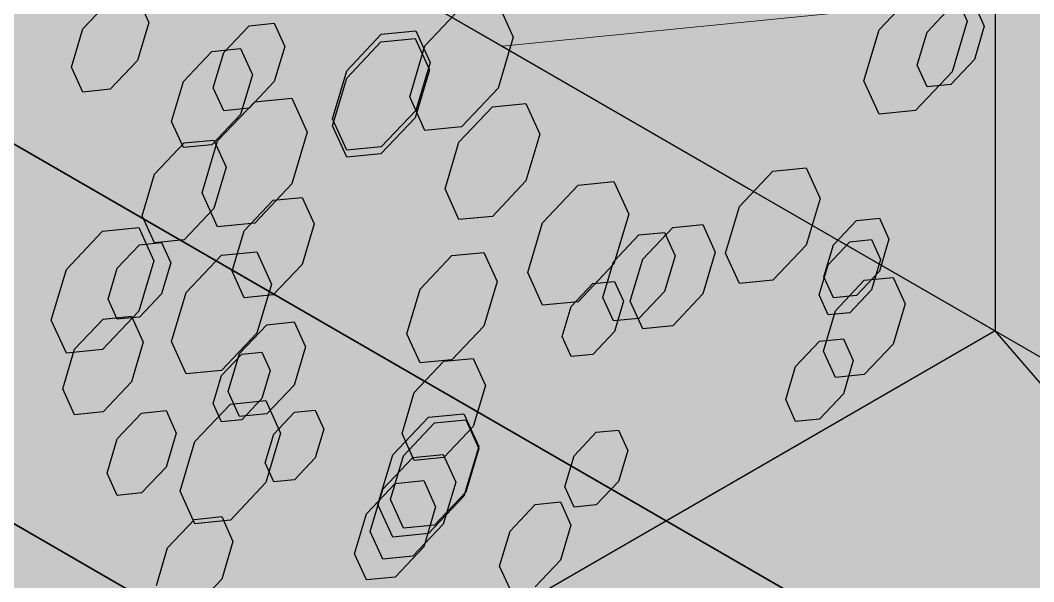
# Model space of a CAD drawing. Header units: metres. Extents: x 0 to 14.2, y 0 to 5.9.
# Drawn here: x 2.452 to 2.719, y 3.754 to 3.9018 of the extents above; entities that cross this region are included whole.
import ezdxf

# ---------------------------------------------------------------- set-up
doc = ezdxf.new("R2010")
doc.units = ezdxf.units.M
doc.header["$LTSCALE"] = 0.25
doc.layers.add('ISO-ARISTAS', color=8, linetype='CONTINUOUS')
doc.layers.add('ISO-CONCRETO-SUP', color=254, linetype='CONTINUOUS', true_color=0xe8e8e8)
doc.layers.add('LLAMADAS', color=30, linetype='CONTINUOUS', lineweight=18)

msp = doc.modelspace()

# ---------------------------------------------------------------- linework, layer by layer
at = {"layer": 'ISO-ARISTAS', "color": 250}
for p, q in [((2.51399, 3.9325), (2.57894, 3.895)), ((2.52806, 3.92438), (2.78679, 3.775)), ((2.52806, 3.92438), (2.78679, 3.775)), ((2.70885, 3.92), (2.70885, 3.87)), ((2.6783, 3.8993), (2.6879, 3.90944)), ((2.69751, 3.91039), (2.70149, 3.9016)), ((2.46853, 3.89954), (2.47572, 3.90713)), ((2.48292, 3.90784), (2.4859, 3.90126)), ((2.55864, 3.89506), (2.56828, 3.90524)), ((2.57791, 3.90619), (2.5819, 3.89737)), ((2.69093, 3.89873), (2.69718, 3.90533)), ((2.70343, 3.90595), (2.70601, 3.90023)), ((2.4859, 3.90126), (2.48292, 3.89123)), ((2.70149, 3.9016), (2.69751, 3.8882)), ((2.46555, 3.88951), (2.46853, 3.89954)), ((2.50563, 3.89335), (2.51228, 3.90038)), ((2.51228, 3.90038), (2.51894, 3.90104)), ((2.51894, 3.90104), (2.5217, 3.89495)), ((2.54714, 3.89813), (2.55621, 3.89902)), ((2.55621, 3.89902), (2.55997, 3.89072)), ((2.67431, 3.8859), (2.6783, 3.8993)), ((2.68834, 3.89002), (2.69093, 3.89873)), ((2.70601, 3.90023), (2.70343, 3.89152)), ((2.53802, 3.88659), (2.54705, 3.89612)), ((2.53807, 3.88855), (2.54714, 3.89813)), ((2.54705, 3.89612), (2.55608, 3.89702)), ((2.55608, 3.89702), (2.55982, 3.88875)), ((2.5819, 3.89737), (2.57791, 3.88394)), ((2.49498, 3.88569), (2.50252, 3.89364)), ((2.50252, 3.89364), (2.51005, 3.89439)), ((2.50287, 3.88407), (2.50563, 3.89335)), ((2.51005, 3.89439), (2.51317, 3.88749)), ((2.5217, 3.89495), (2.51894, 3.88566)), ((2.55465, 3.88163), (2.55864, 3.89506)), ((2.57894, 3.895), (2.64389, 3.8575)), ((2.48292, 3.89123), (2.47572, 3.88364)), ((2.55997, 3.89072), (2.55621, 3.87808)), ((2.70343, 3.89152), (2.69718, 3.88492)), ((2.46853, 3.88292), (2.46555, 3.88951)), ((2.53432, 3.87591), (2.53807, 3.88855)), ((2.55982, 3.88875), (2.55608, 3.87616)), ((2.69751, 3.8882), (2.6879, 3.87806)), ((2.69093, 3.8843), (2.68834, 3.89002)), ((2.49186, 3.87518), (2.49498, 3.88569)), ((2.51317, 3.88749), (2.51005, 3.87698)), ((2.51894, 3.88566), (2.51228, 3.87864)), ((2.53427, 3.874), (2.53802, 3.88659)), ((2.6783, 3.87711), (2.67431, 3.8859)), ((2.47572, 3.88364), (2.46853, 3.88292)), ((2.50563, 3.87798), (2.50287, 3.88407)), ((2.57791, 3.88394), (2.56828, 3.87376)), ((2.69718, 3.88492), (2.69093, 3.8843)), ((2.50401, 3.87003), (2.5138, 3.88036)), ((2.5138, 3.88036), (2.52359, 3.88133)), ((2.52359, 3.88133), (2.52764, 3.87237)), ((2.55864, 3.87281), (2.55465, 3.88163)), ((2.57641, 3.87901), (2.58524, 3.87988)), ((2.58524, 3.87988), (2.58889, 3.8718)), ((2.51228, 3.87864), (2.50563, 3.87798)), ((2.55621, 3.87808), (2.54714, 3.86851)), ((2.56759, 3.86969), (2.57641, 3.87901)), ((2.6879, 3.87806), (2.6783, 3.87711)), ((2.49498, 3.86828), (2.49186, 3.87518)), ((2.51005, 3.87698), (2.50252, 3.86903)), ((2.53807, 3.86761), (2.53432, 3.87591)), ((2.55608, 3.87616), (2.54705, 3.86662)), ((2.70019, 3.725), (2.44146, 3.87438)), ((2.70019, 3.725), (2.44146, 3.87438)), ((2.70019, 3.725), (2.44146, 3.87438)), ((2.44146, 3.87438), (2.70019, 3.725)), ((2.52764, 3.87237), (2.52359, 3.85873)), ((2.53802, 3.86573), (2.53427, 3.874)), ((2.56828, 3.87376), (2.55864, 3.87281)), ((2.48741, 3.86126), (2.49523, 3.86952)), ((2.49523, 3.86952), (2.50305, 3.87029)), ((2.49996, 3.85639), (2.50401, 3.87003)), ((2.50305, 3.87029), (2.50629, 3.86313)), ((2.56393, 3.8574), (2.56759, 3.86969)), ((2.58889, 3.8718), (2.58524, 3.85951)), ((2.70885, 3.87), (2.70885, 3.82)), ((2.50252, 3.86903), (2.49498, 3.86828)), ((2.54705, 3.86662), (2.53802, 3.86573)), ((2.54714, 3.86851), (2.53807, 3.86761)), ((2.48417, 3.85036), (2.48741, 3.86126)), ((2.50629, 3.86313), (2.50305, 3.85223)), ((2.64151, 3.8528), (2.65032, 3.8621)), ((2.65032, 3.8621), (2.65912, 3.86297)), ((2.65912, 3.86297), (2.66277, 3.85491)), ((2.52359, 3.85873), (2.5138, 3.8484)), ((2.58524, 3.85951), (2.57641, 3.85019)), ((2.59902, 3.85842), (2.60843, 3.85936)), ((2.60843, 3.85936), (2.61232, 3.85074)), ((2.50401, 3.84743), (2.49996, 3.85639)), ((2.56759, 3.84932), (2.56393, 3.8574)), ((2.58962, 3.8485), (2.59902, 3.85842)), ((2.64389, 3.8575), (2.70885, 3.82)), ((2.51098, 3.84636), (2.51861, 3.85442)), ((2.51861, 3.85442), (2.52625, 3.85518)), ((2.52625, 3.85518), (2.52941, 3.84818)), ((2.66277, 3.85491), (2.65912, 3.84263)), ((2.50305, 3.85223), (2.49523, 3.84397)), ((2.61232, 3.85074), (2.60843, 3.83764)), ((2.63786, 3.84053), (2.64151, 3.8528)), ((2.48741, 3.8432), (2.48417, 3.85036)), ((2.5138, 3.8484), (2.50401, 3.84743)), ((2.52941, 3.84818), (2.52625, 3.83754)), ((2.57641, 3.85019), (2.56759, 3.84932)), ((2.58572, 3.83539), (2.58962, 3.8485)), ((2.62393, 3.84726), (2.63186, 3.84804)), ((2.63186, 3.84804), (2.63514, 3.84079)), ((2.66626, 3.84273), (2.67232, 3.84913)), ((2.67232, 3.84913), (2.67838, 3.84973)), ((2.67838, 3.84973), (2.68089, 3.84418)), ((2.46415, 3.8362), (2.4737, 3.84628)), ((2.4737, 3.84628), (2.48325, 3.84723)), ((2.48325, 3.84723), (2.4872, 3.83849)), ((2.50781, 3.83571), (2.51098, 3.84636)), ((2.60827, 3.83819), (2.615, 3.84529)), ((2.615, 3.84529), (2.62173, 3.84595)), ((2.616, 3.83889), (2.62393, 3.84726)), ((2.62173, 3.84595), (2.62452, 3.8398)), ((2.47758, 3.83654), (2.48341, 3.8427)), ((2.48341, 3.8427), (2.48924, 3.84327)), ((2.49523, 3.84397), (2.48741, 3.8432)), ((2.48924, 3.84327), (2.49165, 3.83794)), ((2.65912, 3.84263), (2.65032, 3.83334)), ((2.66375, 3.83429), (2.66626, 3.84273)), ((2.66489, 3.83745), (2.67061, 3.84349)), ((2.67061, 3.84349), (2.67632, 3.84405)), ((2.67632, 3.84405), (2.67869, 3.83882)), ((2.68089, 3.84418), (2.67838, 3.83574)), ((2.49574, 3.83015), (2.50503, 3.83996)), ((2.50503, 3.83996), (2.51433, 3.84088)), ((2.51433, 3.84088), (2.51817, 3.83237)), ((2.55734, 3.83099), (2.56575, 3.83987)), ((2.56575, 3.83987), (2.57416, 3.8407)), ((2.57416, 3.8407), (2.57764, 3.833)), ((2.62452, 3.8398), (2.62173, 3.83042)), ((2.63514, 3.84079), (2.63186, 3.82974)), ((2.64151, 3.83247), (2.63786, 3.84053)), ((2.4872, 3.83849), (2.48325, 3.82518)), ((2.49165, 3.83794), (2.48924, 3.82981)), ((2.52625, 3.83754), (2.51861, 3.82948)), ((2.60843, 3.83764), (2.59902, 3.82771)), ((2.60549, 3.82881), (2.60827, 3.83819)), ((2.61272, 3.82784), (2.616, 3.83889)), ((2.66252, 3.82949), (2.66489, 3.83745)), ((2.67869, 3.83882), (2.67632, 3.83085)), ((2.46019, 3.82289), (2.46415, 3.8362)), ((2.47517, 3.82842), (2.47758, 3.83654)), ((2.51098, 3.82872), (2.50781, 3.83571)), ((2.58962, 3.82678), (2.58572, 3.83539)), ((2.67838, 3.83574), (2.67232, 3.82934)), ((2.51817, 3.83237), (2.51433, 3.81942)), ((2.57764, 3.833), (2.57416, 3.82128)), ((2.59717, 3.82647), (2.60288, 3.83249)), ((2.60288, 3.83249), (2.60858, 3.83306)), ((2.60858, 3.83306), (2.61095, 3.82783)), ((2.65032, 3.83334), (2.64151, 3.83247)), ((2.66626, 3.82874), (2.66375, 3.83429)), ((2.66677, 3.82532), (2.67437, 3.83334)), ((2.67437, 3.83334), (2.68198, 3.8341)), ((2.68198, 3.8341), (2.68512, 3.82714)), ((2.48924, 3.82981), (2.48341, 3.82366)), ((2.49189, 3.8172), (2.49574, 3.83015)), ((2.51861, 3.82948), (2.51098, 3.82872)), ((2.55385, 3.81927), (2.55734, 3.83099)), ((2.62173, 3.83042), (2.615, 3.82332)), ((2.63186, 3.82974), (2.62393, 3.82137)), ((2.66489, 3.82425), (2.66252, 3.82949)), ((2.67232, 3.82934), (2.66626, 3.82874)), ((2.67632, 3.83085), (2.67061, 3.82482)), ((2.47758, 3.82308), (2.47517, 3.82842)), ((2.59902, 3.82771), (2.58962, 3.82678)), ((2.5948, 3.81851), (2.59717, 3.82647)), ((2.60827, 3.82265), (2.60549, 3.82881)), ((2.61095, 3.82783), (2.60858, 3.81988)), ((2.616, 3.82059), (2.61272, 3.82784)), ((2.68512, 3.82714), (2.68198, 3.81654)), ((2.48325, 3.82518), (2.4737, 3.8151)), ((2.47381, 3.82313), (2.48129, 3.82387)), ((2.48129, 3.82387), (2.48439, 3.81702)), ((2.66362, 3.81472), (2.66677, 3.82532)), ((2.67061, 3.82482), (2.66489, 3.82425)), ((2.46415, 3.81415), (2.46019, 3.82289)), ((2.46633, 3.81523), (2.47381, 3.82313)), ((2.48341, 3.82366), (2.47758, 3.82308)), ((2.50978, 3.81407), (2.51697, 3.82166)), ((2.51697, 3.82166), (2.52415, 3.82237)), ((2.52415, 3.82237), (2.52713, 3.81579)), ((2.57416, 3.82128), (2.56575, 3.8124)), ((2.615, 3.82332), (2.60827, 3.82265)), ((2.62393, 3.82137), (2.616, 3.82059)), ((2.51433, 3.81942), (2.50503, 3.80961)), ((2.55734, 3.81157), (2.55385, 3.81927)), ((2.59717, 3.81329), (2.5948, 3.81851)), ((2.60858, 3.81988), (2.60288, 3.81385)), ((2.70885, 3.82), (2.64389, 3.7825)), ((2.70885, 3.82), (2.64389, 3.7825)), ((2.70885, 3.82), (2.66554, 3.795)), ((2.76081, 3.76), (2.70885, 3.82)), ((2.48439, 3.81702), (2.48129, 3.8066)), ((2.49574, 3.80869), (2.49189, 3.8172)), ((2.52713, 3.81579), (2.52415, 3.80577)), ((2.65629, 3.81068), (2.66258, 3.81733)), ((2.66258, 3.81733), (2.66887, 3.81795)), ((2.66887, 3.81795), (2.67147, 3.81219)), ((2.68198, 3.81654), (2.67437, 3.80852)), ((2.46323, 3.80481), (2.46633, 3.81523)), ((2.4737, 3.8151), (2.46415, 3.81415)), ((2.50505, 3.80831), (2.51036, 3.81392)), ((2.5068, 3.80406), (2.50978, 3.81407)), ((2.51036, 3.81392), (2.51568, 3.81445)), ((2.51568, 3.81445), (2.51788, 3.80959)), ((2.60288, 3.81385), (2.59717, 3.81329)), ((2.66677, 3.80776), (2.66362, 3.81472)), ((2.55582, 3.80382), (2.56358, 3.81201)), ((2.56575, 3.8124), (2.55734, 3.81157)), ((2.56358, 3.81201), (2.57135, 3.81278)), ((2.57135, 3.81278), (2.57456, 3.80567)), ((2.65368, 3.80192), (2.65629, 3.81068)), ((2.67147, 3.81219), (2.66887, 3.80342)), ((2.50503, 3.80961), (2.49574, 3.80869)), ((2.50285, 3.80091), (2.50505, 3.80831)), ((2.51788, 3.80959), (2.51568, 3.80218)), ((2.67437, 3.80852), (2.66677, 3.80776)), ((2.48129, 3.8066), (2.47381, 3.7987)), ((2.52415, 3.80577), (2.51697, 3.79819)), ((2.57456, 3.80567), (2.57135, 3.79485)), ((2.46633, 3.79796), (2.46323, 3.80481)), ((2.50978, 3.79748), (2.5068, 3.80406)), ((2.55261, 3.793), (2.55582, 3.80382)), ((2.66887, 3.80342), (2.66258, 3.79678)), ((2.49802, 3.79087), (2.50738, 3.80076)), ((2.50505, 3.79604), (2.50285, 3.80091)), ((2.50738, 3.80076), (2.51675, 3.80168)), ((2.51568, 3.80218), (2.51036, 3.79657)), ((2.51675, 3.80168), (2.52062, 3.79311)), ((2.65629, 3.79616), (2.65368, 3.80192)), ((2.47381, 3.7987), (2.46633, 3.79796)), ((2.47755, 3.79158), (2.48399, 3.79838)), ((2.48399, 3.79838), (2.49043, 3.79902)), ((2.49043, 3.79902), (2.4931, 3.79312)), ((2.51697, 3.79819), (2.50978, 3.79748)), ((2.51878, 3.79287), (2.52424, 3.79863)), ((2.52424, 3.79863), (2.5297, 3.79917)), ((2.5297, 3.79917), (2.53196, 3.79418)), ((2.55015, 3.78737), (2.55953, 3.79728)), ((2.55953, 3.79728), (2.56891, 3.79821)), ((2.56891, 3.79821), (2.5728, 3.78962)), ((2.51036, 3.79657), (2.50505, 3.79604)), ((2.55294, 3.7871), (2.56117, 3.7958)), ((2.56117, 3.7958), (2.56941, 3.79661)), ((2.57135, 3.79485), (2.56358, 3.78666)), ((2.56941, 3.79661), (2.57282, 3.78907)), ((2.66554, 3.795), (2.62224, 3.77)), ((2.66258, 3.79678), (2.65629, 3.79616)), ((2.4931, 3.79312), (2.49043, 3.78414)), ((2.51652, 3.78526), (2.51878, 3.79287)), ((2.52062, 3.79311), (2.51675, 3.78006)), ((2.53196, 3.79418), (2.5297, 3.78657)), ((2.55582, 3.78589), (2.55261, 3.793)), ((2.59791, 3.78714), (2.60377, 3.79333)), ((2.60377, 3.79333), (2.60963, 3.79391)), ((2.60963, 3.79391), (2.61205, 3.78854)), ((2.47488, 3.7826), (2.47755, 3.79158)), ((2.49414, 3.77782), (2.49802, 3.79087)), ((2.5728, 3.78962), (2.56891, 3.77654)), ((2.57282, 3.78907), (2.56941, 3.77759)), ((2.5297, 3.78657), (2.52424, 3.78081)), ((2.54626, 3.7743), (2.55015, 3.78737)), ((2.54752, 3.77831), (2.55547, 3.78671)), ((2.54953, 3.77562), (2.55294, 3.7871)), ((2.55547, 3.78671), (2.56343, 3.7875)), ((2.56358, 3.78666), (2.55582, 3.78589)), ((2.56343, 3.7875), (2.56673, 3.78021)), ((2.59549, 3.77898), (2.59791, 3.78714)), ((2.61205, 3.78854), (2.60963, 3.78038)), ((2.49043, 3.78414), (2.48399, 3.77734)), ((2.51878, 3.78027), (2.51652, 3.78526)), ((2.47755, 3.7767), (2.47488, 3.7826)), ((2.64389, 3.7825), (2.57894, 3.745)), ((2.64389, 3.7825), (2.57894, 3.745)), ((2.51675, 3.78006), (2.50738, 3.77018)), ((2.52424, 3.78081), (2.51878, 3.78027)), ((2.54321, 3.77187), (2.55076, 3.77984)), ((2.55076, 3.77984), (2.55831, 3.78059)), ((2.55831, 3.78059), (2.56144, 3.77368)), ((2.56673, 3.78021), (2.56343, 3.76912)), ((2.59791, 3.77362), (2.59549, 3.77898)), ((2.60963, 3.78038), (2.60377, 3.7742)), ((2.48399, 3.77734), (2.47755, 3.7767)), ((2.49802, 3.76925), (2.49414, 3.77782)), ((2.54422, 3.76722), (2.54752, 3.77831)), ((2.56891, 3.77654), (2.55953, 3.76664)), ((2.56941, 3.77759), (2.56117, 3.7689)), ((2.70019, 3.625), (2.44146, 3.77438)), ((2.44146, 3.77438), (2.70019, 3.625)), ((2.55015, 3.76571), (2.54626, 3.7743)), ((2.55294, 3.76809), (2.54953, 3.77562)), ((2.56144, 3.77368), (2.55831, 3.76315)), ((2.58105, 3.76731), (2.58769, 3.77432)), ((2.58769, 3.77432), (2.59433, 3.77498)), ((2.59433, 3.77498), (2.59708, 3.7689)), ((2.60377, 3.7742), (2.59791, 3.77362)), ((2.49083, 3.76288), (2.49795, 3.7704)), ((2.49795, 3.7704), (2.50508, 3.77111)), ((2.50508, 3.77111), (2.50803, 3.76459)), ((2.54008, 3.76134), (2.54321, 3.77187)), ((2.50738, 3.77018), (2.49802, 3.76925)), ((2.56117, 3.7689), (2.55294, 3.76809)), ((2.56343, 3.76912), (2.55547, 3.76072)), ((2.62224, 3.77), (2.57894, 3.745)), ((2.59708, 3.7689), (2.59433, 3.75964)), ((2.54752, 3.75993), (2.54422, 3.76722)), ((2.55953, 3.76664), (2.55015, 3.76571)), ((2.5783, 3.75805), (2.58105, 3.76731)), ((2.48788, 3.75296), (2.49083, 3.76288)), ((2.50803, 3.76459), (2.50508, 3.75466)), ((2.55831, 3.76315), (2.55076, 3.75518)), ((2.54321, 3.75443), (2.54008, 3.76134)), ((2.55547, 3.76072), (2.54752, 3.75993)), ((2.58105, 3.75197), (2.5783, 3.75805)), ((2.59433, 3.75964), (2.58769, 3.75263)), ((2.50508, 3.75466), (2.49795, 3.74714)), ((2.55076, 3.75518), (2.54321, 3.75443))]:
    msp.add_line(p, q, dxfattribs=at)
at = {"layer": 'ISO-CONCRETO-SUP', "true_color": 0xadada8}
for points in [[(2.70019, 3.975), (2.95891, 3.82563), (2.70019, 4.225), (2.95891, 4.07563)], [(2.52806, 3.92438), (2.78679, 3.775), (2.52806, 4.17438), (2.78679, 4.025)], [(2.44146, 3.87438), (2.70019, 3.725), (2.44146, 4.12438), (2.70019, 3.975)], [(2.70019, 3.725), (2.95891, 3.57563), (2.70019, 3.975), (2.95891, 3.82563)], [(2.44146, 3.77438), (2.70019, 3.625), (2.44146, 3.87438), (2.70019, 3.725)]]:
    msp.add_solid(points, dxfattribs=at)
at = {"layer": 'ISO-CONCRETO-SUP', "true_color": 0xc0c0ba}
for points in [[(2.35594, 4.12375), (2.61467, 3.97438), (2.18274, 4.02375), (2.44146, 3.87438)], [(2.52915, 4.12375), (2.78787, 3.97438), (2.35594, 4.02375), (2.61467, 3.87438)], [(2.26934, 4.07375), (2.52806, 3.92438), (2.18274, 4.02375), (2.44146, 3.87438)], [(2.78787, 4.07438), (3.0466, 3.925), (2.61467, 3.97438), (2.87339, 3.825)], [(2.35594, 4.02375), (2.61467, 3.87438), (2.18274, 3.92375), (2.44146, 3.77438)], [(2.61467, 3.97438), (2.87339, 3.825), (2.44146, 3.87438), (2.70019, 3.725)], [(2.78787, 3.97438), (3.0466, 3.825), (2.61467, 3.87438), (2.87339, 3.725)], [(2.52806, 3.92438), (2.78679, 3.775), (2.44146, 3.87438), (2.70019, 3.725)], [(2.61467, 3.87438), (2.87339, 3.725), (2.44146, 3.77438), (2.70019, 3.625)], [(2.87339, 3.825), (3.13212, 3.67563), (2.70019, 3.725), (2.95891, 3.57563)], [(2.78679, 3.775), (3.04551, 3.62563), (2.70019, 3.725), (2.95891, 3.57563)]]:
    msp.add_solid(points, dxfattribs=at)
at = {"layer": 'ISO-CONCRETO-SUP', "true_color": 0xc0d4d9}
for points in [[(2.44904, 3.97), (2.51399, 3.9325), (2.38409, 3.9325), (2.44904, 3.895)], [(2.51399, 3.9325), (2.57894, 3.895), (2.44904, 3.895), (2.51399, 3.8575)], [(2.44904, 3.895), (2.51399, 3.8575), (2.38409, 3.8575), (2.44904, 3.82)], [(2.57894, 3.895), (2.64389, 3.8575), (2.51399, 3.8575), (2.57894, 3.82)], [(2.51399, 3.8575), (2.57894, 3.82), (2.44904, 3.82), (2.51399, 3.7825)], [(2.64389, 3.8575), (2.70885, 3.82), (2.57894, 3.82), (2.64389, 3.7825)], [(2.44904, 3.82), (2.51399, 3.7825), (2.38409, 3.7825), (2.44904, 3.745)], [(2.57894, 3.82), (2.64389, 3.7825), (2.51399, 3.7825), (2.57894, 3.745)], [(2.51399, 3.7825), (2.57894, 3.745), (2.44904, 3.745), (2.51399, 3.7075)]]:
    msp.add_solid(points, dxfattribs=at)
at = {"layer": 'ISO-CONCRETO-SUP', "true_color": 0x514d47}
for points in [[(2.53564, 3.92), (2.49234, 3.895), (2.53564, 3.97), (2.49234, 3.945)], [(2.62224, 3.92), (2.57894, 3.895), (2.62224, 3.97), (2.57894, 3.945)], [(2.70885, 3.92), (2.66554, 3.895), (2.70885, 3.97), (2.66554, 3.945)], [(2.49234, 3.895), (2.44904, 3.87), (2.49234, 3.945), (2.44904, 3.92)], [(2.57894, 3.895), (2.53564, 3.87), (2.57894, 3.945), (2.53564, 3.92)], [(2.66554, 3.895), (2.62224, 3.87), (2.66554, 3.945), (2.62224, 3.92)], [(2.53564, 3.87), (2.49234, 3.845), (2.53564, 3.92), (2.49234, 3.895)], [(2.62224, 3.87), (2.57894, 3.845), (2.62224, 3.92), (2.57894, 3.895)], [(2.70885, 3.87), (2.66554, 3.845), (2.70885, 3.92), (2.66554, 3.895)], [(2.49234, 3.845), (2.44904, 3.82), (2.49234, 3.895), (2.44904, 3.87)], [(2.57894, 3.845), (2.53564, 3.82), (2.57894, 3.895), (2.53564, 3.87)], [(2.66554, 3.845), (2.62224, 3.82), (2.66554, 3.895), (2.62224, 3.87)], [(2.53564, 3.82), (2.49234, 3.795), (2.53564, 3.87), (2.49234, 3.845)], [(2.62224, 3.82), (2.57894, 3.795), (2.62224, 3.87), (2.57894, 3.845)], [(2.70885, 3.82), (2.66554, 3.795), (2.70885, 3.87), (2.66554, 3.845)], [(2.49234, 3.795), (2.44904, 3.77), (2.49234, 3.845), (2.44904, 3.82)], [(2.57894, 3.795), (2.53564, 3.77), (2.57894, 3.845), (2.53564, 3.82)], [(2.66554, 3.795), (2.62224, 3.77), (2.66554, 3.845), (2.62224, 3.82)], [(2.53564, 3.77), (2.49234, 3.745), (2.53564, 3.82), (2.49234, 3.795)], [(2.62224, 3.77), (2.57894, 3.745), (2.62224, 3.82), (2.57894, 3.795)], [(2.49234, 3.745), (2.44904, 3.72), (2.49234, 3.795), (2.44904, 3.77)], [(2.57894, 3.745), (2.53564, 3.72), (2.57894, 3.795), (2.53564, 3.77)], [(2.53564, 3.72), (2.49234, 3.695), (2.53564, 3.77), (2.49234, 3.745)]]:
    msp.add_solid(points, dxfattribs=at)
at = {"layer": 'ISO-CONCRETO-SUP', "true_color": 0x5d5851}
for points in [[(2.70149, 3.9016), (2.6783, 3.8993), (2.6879, 3.90944)], [(2.70149, 3.9016), (2.6879, 3.90944), (2.69751, 3.91039)], [(2.70601, 3.90023), (2.69093, 3.89873), (2.69718, 3.90533)], [(2.70601, 3.90023), (2.69718, 3.90533), (2.70343, 3.90595)], [(2.70149, 3.9016), (2.6783, 3.87711), (2.67431, 3.8859)], [(2.70149, 3.9016), (2.67431, 3.8859), (2.6783, 3.8993)], [(2.70149, 3.9016), (2.6879, 3.87806), (2.6783, 3.87711)], [(2.70149, 3.9016), (2.69751, 3.8882), (2.6879, 3.87806)], [(2.5217, 3.89495), (2.50563, 3.89335), (2.51228, 3.90038)], [(2.5217, 3.89495), (2.51228, 3.90038), (2.51894, 3.90104)], [(2.70601, 3.90023), (2.69093, 3.8843), (2.68834, 3.89002)], [(2.70601, 3.90023), (2.68834, 3.89002), (2.69093, 3.89873)], [(2.70601, 3.90023), (2.69718, 3.88492), (2.69093, 3.8843)], [(2.70601, 3.90023), (2.70343, 3.89152), (2.69718, 3.88492)], [(2.5217, 3.89495), (2.50563, 3.87798), (2.50287, 3.88407)], [(2.5217, 3.89495), (2.50287, 3.88407), (2.50563, 3.89335)], [(2.5217, 3.89495), (2.51228, 3.87864), (2.50563, 3.87798)], [(2.5217, 3.89495), (2.51894, 3.88566), (2.51228, 3.87864)], [(2.52764, 3.87237), (2.50401, 3.87003), (2.5138, 3.88036)], [(2.52764, 3.87237), (2.5138, 3.88036), (2.52359, 3.88133)], [(2.52764, 3.87237), (2.50401, 3.84743), (2.49996, 3.85639)], [(2.52764, 3.87237), (2.49996, 3.85639), (2.50401, 3.87003)], [(2.52764, 3.87237), (2.5138, 3.8484), (2.50401, 3.84743)], [(2.52764, 3.87237), (2.52359, 3.85873), (2.5138, 3.8484)], [(2.66277, 3.85491), (2.64151, 3.8528), (2.65032, 3.8621)], [(2.66277, 3.85491), (2.65032, 3.8621), (2.65912, 3.86297)], [(2.66277, 3.85491), (2.64151, 3.83247), (2.63786, 3.84053)], [(2.66277, 3.85491), (2.63786, 3.84053), (2.64151, 3.8528)], [(2.66277, 3.85491), (2.65032, 3.83334), (2.64151, 3.83247)], [(2.66277, 3.85491), (2.65912, 3.84263), (2.65032, 3.83334)], [(2.63514, 3.84079), (2.62393, 3.84726), (2.63186, 3.84804)], [(2.63514, 3.84079), (2.616, 3.83889), (2.62393, 3.84726)], [(2.57764, 3.833), (2.55734, 3.83099), (2.56575, 3.83987)], [(2.57764, 3.833), (2.56575, 3.83987), (2.57416, 3.8407)], [(2.63514, 3.84079), (2.616, 3.82059), (2.61272, 3.82784)], [(2.63514, 3.84079), (2.61272, 3.82784), (2.616, 3.83889)], [(2.63514, 3.84079), (2.62393, 3.82137), (2.616, 3.82059)], [(2.63514, 3.84079), (2.63186, 3.82974), (2.62393, 3.82137)], [(2.57764, 3.833), (2.55734, 3.81157), (2.55385, 3.81927)], [(2.57764, 3.833), (2.55385, 3.81927), (2.55734, 3.83099)], [(2.57764, 3.833), (2.56575, 3.8124), (2.55734, 3.81157)], [(2.57764, 3.833), (2.57416, 3.82128), (2.56575, 3.8124)], [(2.67147, 3.81219), (2.65629, 3.81068), (2.66258, 3.81733)], [(2.67147, 3.81219), (2.66258, 3.81733), (2.66887, 3.81795)], [(2.57456, 3.80567), (2.55582, 3.80382), (2.56358, 3.81201)], [(2.57456, 3.80567), (2.56358, 3.81201), (2.57135, 3.81278)], [(2.67147, 3.81219), (2.65629, 3.79616), (2.65368, 3.80192)], [(2.67147, 3.81219), (2.65368, 3.80192), (2.65629, 3.81068)], [(2.67147, 3.81219), (2.66258, 3.79678), (2.65629, 3.79616)], [(2.67147, 3.81219), (2.66887, 3.80342), (2.66258, 3.79678)], [(2.57456, 3.80567), (2.55582, 3.78589), (2.55261, 3.793)], [(2.57456, 3.80567), (2.55261, 3.793), (2.55582, 3.80382)], [(2.57456, 3.80567), (2.56358, 3.78666), (2.55582, 3.78589)], [(2.57456, 3.80567), (2.57135, 3.79485), (2.56358, 3.78666)], [(2.53196, 3.79418), (2.51878, 3.79287), (2.52424, 3.79863)], [(2.53196, 3.79418), (2.52424, 3.79863), (2.5297, 3.79917)], [(2.5728, 3.78962), (2.55015, 3.78737), (2.55953, 3.79728)], [(2.5728, 3.78962), (2.55953, 3.79728), (2.56891, 3.79821)], [(2.53196, 3.79418), (2.51878, 3.78027), (2.51652, 3.78526)], [(2.53196, 3.79418), (2.51652, 3.78526), (2.51878, 3.79287)], [(2.53196, 3.79418), (2.52424, 3.78081), (2.51878, 3.78027)], [(2.53196, 3.79418), (2.5297, 3.78657), (2.52424, 3.78081)], [(2.5728, 3.78962), (2.55015, 3.76571), (2.54626, 3.7743)], [(2.5728, 3.78962), (2.54626, 3.7743), (2.55015, 3.78737)], [(2.5728, 3.78962), (2.55953, 3.76664), (2.55015, 3.76571)], [(2.5728, 3.78962), (2.56891, 3.77654), (2.55953, 3.76664)], [(2.50803, 3.76459), (2.49083, 3.76288), (2.49795, 3.7704)], [(2.50803, 3.76459), (2.49795, 3.7704), (2.50508, 3.77111)], [(2.50803, 3.76459), (2.49083, 3.74643), (2.48788, 3.75296)], [(2.50803, 3.76459), (2.48788, 3.75296), (2.49083, 3.76288)], [(2.50803, 3.76459), (2.49795, 3.74714), (2.49083, 3.74643)], [(2.50803, 3.76459), (2.50508, 3.75466), (2.49795, 3.74714)]]:
    msp.add_solid(points, dxfattribs=at)
at = {"layer": 'ISO-CONCRETO-SUP', "true_color": 0x7d7567}
for points in [[(2.4859, 3.90126), (2.46853, 3.89954), (2.47572, 3.90713)], [(2.4859, 3.90126), (2.47572, 3.90713), (2.48292, 3.90784)], [(2.4859, 3.90126), (2.46853, 3.88292), (2.46555, 3.88951)], [(2.4859, 3.90126), (2.46555, 3.88951), (2.46853, 3.89954)], [(2.4859, 3.90126), (2.47572, 3.88364), (2.46853, 3.88292)], [(2.4859, 3.90126), (2.48292, 3.89123), (2.47572, 3.88364)], [(2.61232, 3.85074), (2.59902, 3.85842), (2.60843, 3.85936)], [(2.61232, 3.85074), (2.58962, 3.8485), (2.59902, 3.85842)], [(2.61232, 3.85074), (2.58962, 3.82678), (2.58572, 3.83539)], [(2.61232, 3.85074), (2.58572, 3.83539), (2.58962, 3.8485)], [(2.61232, 3.85074), (2.59902, 3.82771), (2.58962, 3.82678)], [(2.61232, 3.85074), (2.60843, 3.83764), (2.59902, 3.82771)], [(2.52062, 3.79311), (2.49802, 3.79087), (2.50738, 3.80076)], [(2.52062, 3.79311), (2.50738, 3.80076), (2.51675, 3.80168)], [(2.4931, 3.79312), (2.47755, 3.79158), (2.48399, 3.79838)], [(2.4931, 3.79312), (2.48399, 3.79838), (2.49043, 3.79902)], [(2.4931, 3.79312), (2.47755, 3.7767), (2.47488, 3.7826)], [(2.4931, 3.79312), (2.47488, 3.7826), (2.47755, 3.79158)], [(2.4931, 3.79312), (2.48399, 3.77734), (2.47755, 3.7767)], [(2.4931, 3.79312), (2.49043, 3.78414), (2.48399, 3.77734)], [(2.52062, 3.79311), (2.49802, 3.76925), (2.49414, 3.77782)], [(2.52062, 3.79311), (2.49414, 3.77782), (2.49802, 3.79087)], [(2.52062, 3.79311), (2.50738, 3.77018), (2.49802, 3.76925)], [(2.52062, 3.79311), (2.51675, 3.78006), (2.50738, 3.77018)]]:
    msp.add_solid(points, dxfattribs=at)
at = {"layer": 'ISO-CONCRETO-SUP', "true_color": 0x746d62}
for points in [[(2.5819, 3.89737), (2.55864, 3.89506), (2.56828, 3.90524)], [(2.5819, 3.89737), (2.56828, 3.90524), (2.57791, 3.90619)], [(2.55997, 3.89072), (2.54714, 3.89813), (2.55621, 3.89902)], [(2.55982, 3.88875), (2.53802, 3.88659), (2.54705, 3.89612)], [(2.55997, 3.89072), (2.53807, 3.88855), (2.54714, 3.89813)], [(2.55982, 3.88875), (2.54705, 3.89612), (2.55608, 3.89702)], [(2.5819, 3.89737), (2.55864, 3.87281), (2.55465, 3.88163)], [(2.5819, 3.89737), (2.55465, 3.88163), (2.55864, 3.89506)], [(2.5819, 3.89737), (2.56828, 3.87376), (2.55864, 3.87281)], [(2.5819, 3.89737), (2.57791, 3.88394), (2.56828, 3.87376)], [(2.51317, 3.88749), (2.49498, 3.88569), (2.50252, 3.89364)], [(2.51317, 3.88749), (2.50252, 3.89364), (2.51005, 3.89439)], [(2.55997, 3.89072), (2.53807, 3.86761), (2.53432, 3.87591)], [(2.55997, 3.89072), (2.53432, 3.87591), (2.53807, 3.88855)], [(2.55997, 3.89072), (2.54714, 3.86851), (2.53807, 3.86761)], [(2.55997, 3.89072), (2.55621, 3.87808), (2.54714, 3.86851)], [(2.55982, 3.88875), (2.53802, 3.86573), (2.53427, 3.874)], [(2.55982, 3.88875), (2.53427, 3.874), (2.53802, 3.88659)], [(2.55982, 3.88875), (2.54705, 3.86662), (2.53802, 3.86573)], [(2.55982, 3.88875), (2.55608, 3.87616), (2.54705, 3.86662)], [(2.51317, 3.88749), (2.49498, 3.86828), (2.49186, 3.87518)], [(2.51317, 3.88749), (2.49186, 3.87518), (2.49498, 3.88569)], [(2.51317, 3.88749), (2.50252, 3.86903), (2.49498, 3.86828)], [(2.51317, 3.88749), (2.51005, 3.87698), (2.50252, 3.86903)], [(2.58889, 3.8718), (2.57641, 3.87901), (2.58524, 3.87988)], [(2.58889, 3.8718), (2.56759, 3.86969), (2.57641, 3.87901)], [(2.58889, 3.8718), (2.56759, 3.84932), (2.56393, 3.8574)], [(2.58889, 3.8718), (2.56393, 3.8574), (2.56759, 3.86969)], [(2.58889, 3.8718), (2.57641, 3.85019), (2.56759, 3.84932)], [(2.58889, 3.8718), (2.58524, 3.85951), (2.57641, 3.85019)], [(2.52941, 3.84818), (2.51098, 3.84636), (2.51861, 3.85442)], [(2.52941, 3.84818), (2.51861, 3.85442), (2.52625, 3.85518)], [(2.52941, 3.84818), (2.51098, 3.82872), (2.50781, 3.83571)], [(2.52941, 3.84818), (2.50781, 3.83571), (2.51098, 3.84636)], [(2.52941, 3.84818), (2.51861, 3.82948), (2.51098, 3.82872)], [(2.52941, 3.84818), (2.52625, 3.83754), (2.51861, 3.82948)], [(2.67869, 3.83882), (2.66489, 3.83745), (2.67061, 3.84349)], [(2.67869, 3.83882), (2.67061, 3.84349), (2.67632, 3.84405)], [(2.51817, 3.83237), (2.49574, 3.83015), (2.50503, 3.83996)], [(2.51817, 3.83237), (2.50503, 3.83996), (2.51433, 3.84088)], [(2.67869, 3.83882), (2.66489, 3.82425), (2.66252, 3.82949)], [(2.67869, 3.83882), (2.66252, 3.82949), (2.66489, 3.83745)], [(2.67869, 3.83882), (2.67061, 3.82482), (2.66489, 3.82425)], [(2.67869, 3.83882), (2.67632, 3.83085), (2.67061, 3.82482)], [(2.51817, 3.83237), (2.49574, 3.80869), (2.49189, 3.8172)], [(2.51817, 3.83237), (2.49189, 3.8172), (2.49574, 3.83015)], [(2.51817, 3.83237), (2.50503, 3.80961), (2.49574, 3.80869)], [(2.51817, 3.83237), (2.51433, 3.81942), (2.50503, 3.80961)], [(2.61095, 3.82783), (2.59717, 3.82647), (2.60288, 3.83249)], [(2.61095, 3.82783), (2.60288, 3.83249), (2.60858, 3.83306)], [(2.68512, 3.82714), (2.66677, 3.82532), (2.67437, 3.83334)], [(2.68512, 3.82714), (2.67437, 3.83334), (2.68198, 3.8341)], [(2.61095, 3.82783), (2.59717, 3.81329), (2.5948, 3.81851)], [(2.61095, 3.82783), (2.5948, 3.81851), (2.59717, 3.82647)], [(2.61095, 3.82783), (2.60288, 3.81385), (2.59717, 3.81329)], [(2.61095, 3.82783), (2.60858, 3.81988), (2.60288, 3.81385)], [(2.68512, 3.82714), (2.66677, 3.80776), (2.66362, 3.81472)], [(2.68512, 3.82714), (2.66362, 3.81472), (2.66677, 3.82532)], [(2.68512, 3.82714), (2.67437, 3.80852), (2.66677, 3.80776)], [(2.68512, 3.82714), (2.68198, 3.81654), (2.67437, 3.80852)], [(2.48439, 3.81702), (2.47381, 3.82313), (2.48129, 3.82387)], [(2.48439, 3.81702), (2.46633, 3.81523), (2.47381, 3.82313)], [(2.52713, 3.81579), (2.50978, 3.81407), (2.51697, 3.82166)], [(2.52713, 3.81579), (2.51697, 3.82166), (2.52415, 3.82237)], [(2.48439, 3.81702), (2.46633, 3.79796), (2.46323, 3.80481)], [(2.48439, 3.81702), (2.46323, 3.80481), (2.46633, 3.81523)], [(2.48439, 3.81702), (2.47381, 3.7987), (2.46633, 3.79796)], [(2.48439, 3.81702), (2.48129, 3.8066), (2.47381, 3.7987)], [(2.52713, 3.81579), (2.50978, 3.79748), (2.5068, 3.80406)], [(2.52713, 3.81579), (2.5068, 3.80406), (2.50978, 3.81407)], [(2.52713, 3.81579), (2.51697, 3.79819), (2.50978, 3.79748)], [(2.52713, 3.81579), (2.52415, 3.80577), (2.51697, 3.79819)], [(2.59708, 3.7689), (2.58105, 3.76731), (2.58769, 3.77432)], [(2.59708, 3.7689), (2.58769, 3.77432), (2.59433, 3.77498)], [(2.59708, 3.7689), (2.58105, 3.75197), (2.5783, 3.75805)], [(2.59708, 3.7689), (2.5783, 3.75805), (2.58105, 3.76731)], [(2.59708, 3.7689), (2.58769, 3.75263), (2.58105, 3.75197)], [(2.59708, 3.7689), (2.59433, 3.75964), (2.58769, 3.75263)]]:
    msp.add_solid(points, dxfattribs=at)
at = {"layer": 'ISO-CONCRETO-SUP', "true_color": 0x888172}
for points in [[(2.50629, 3.86313), (2.48741, 3.86126), (2.49523, 3.86952)], [(2.50629, 3.86313), (2.49523, 3.86952), (2.50305, 3.87029)], [(2.50629, 3.86313), (2.48741, 3.8432), (2.48417, 3.85036)], [(2.50629, 3.86313), (2.48417, 3.85036), (2.48741, 3.86126)], [(2.50629, 3.86313), (2.49523, 3.84397), (2.48741, 3.8432)], [(2.50629, 3.86313), (2.50305, 3.85223), (2.49523, 3.84397)], [(2.68089, 3.84418), (2.66626, 3.84273), (2.67232, 3.84913)], [(2.68089, 3.84418), (2.67232, 3.84913), (2.67838, 3.84973)], [(2.68089, 3.84418), (2.66626, 3.82874), (2.66375, 3.83429)], [(2.68089, 3.84418), (2.66375, 3.83429), (2.66626, 3.84273)], [(2.68089, 3.84418), (2.67232, 3.82934), (2.66626, 3.82874)], [(2.68089, 3.84418), (2.67838, 3.83574), (2.67232, 3.82934)], [(2.51788, 3.80959), (2.50505, 3.80831), (2.51036, 3.81392)], [(2.51788, 3.80959), (2.51036, 3.81392), (2.51568, 3.81445)], [(2.51788, 3.80959), (2.50505, 3.79604), (2.50285, 3.80091)], [(2.51788, 3.80959), (2.50285, 3.80091), (2.50505, 3.80831)], [(2.51788, 3.80959), (2.51036, 3.79657), (2.50505, 3.79604)], [(2.51788, 3.80959), (2.51568, 3.80218), (2.51036, 3.79657)], [(2.61205, 3.78854), (2.59791, 3.78714), (2.60377, 3.79333)], [(2.61205, 3.78854), (2.60377, 3.79333), (2.60963, 3.79391)], [(2.56673, 3.78021), (2.54752, 3.77831), (2.55547, 3.78671)], [(2.56673, 3.78021), (2.55547, 3.78671), (2.56343, 3.7875)], [(2.61205, 3.78854), (2.59791, 3.77362), (2.59549, 3.77898)], [(2.61205, 3.78854), (2.59549, 3.77898), (2.59791, 3.78714)], [(2.61205, 3.78854), (2.60377, 3.7742), (2.59791, 3.77362)], [(2.61205, 3.78854), (2.60963, 3.78038), (2.60377, 3.7742)], [(2.56673, 3.78021), (2.54752, 3.75993), (2.54422, 3.76722)], [(2.56673, 3.78021), (2.54422, 3.76722), (2.54752, 3.77831)], [(2.56673, 3.78021), (2.55547, 3.76072), (2.54752, 3.75993)], [(2.56673, 3.78021), (2.56343, 3.76912), (2.55547, 3.76072)]]:
    msp.add_solid(points, dxfattribs=at)
at = {"layer": 'ISO-CONCRETO-SUP', "true_color": 0x6d655a}
for points in [[(2.4872, 3.83849), (2.46415, 3.8362), (2.4737, 3.84628)], [(2.4872, 3.83849), (2.4737, 3.84628), (2.48325, 3.84723)], [(2.62452, 3.8398), (2.60827, 3.83819), (2.615, 3.84529)], [(2.62452, 3.8398), (2.615, 3.84529), (2.62173, 3.84595)], [(2.49165, 3.83794), (2.47758, 3.83654), (2.48341, 3.8427)], [(2.49165, 3.83794), (2.48341, 3.8427), (2.48924, 3.84327)], [(2.62452, 3.8398), (2.60827, 3.82265), (2.60549, 3.82881)], [(2.62452, 3.8398), (2.60549, 3.82881), (2.60827, 3.83819)], [(2.62452, 3.8398), (2.615, 3.82332), (2.60827, 3.82265)], [(2.62452, 3.8398), (2.62173, 3.83042), (2.615, 3.82332)], [(2.4872, 3.83849), (2.46415, 3.81415), (2.46019, 3.82289)], [(2.4872, 3.83849), (2.46019, 3.82289), (2.46415, 3.8362)], [(2.4872, 3.83849), (2.4737, 3.8151), (2.46415, 3.81415)], [(2.4872, 3.83849), (2.48325, 3.82518), (2.4737, 3.8151)], [(2.49165, 3.83794), (2.47758, 3.82308), (2.47517, 3.82842)], [(2.49165, 3.83794), (2.47517, 3.82842), (2.47758, 3.83654)], [(2.49165, 3.83794), (2.48341, 3.82366), (2.47758, 3.82308)], [(2.49165, 3.83794), (2.48924, 3.82981), (2.48341, 3.82366)], [(2.57282, 3.78907), (2.55294, 3.7871), (2.56117, 3.7958)], [(2.57282, 3.78907), (2.56117, 3.7958), (2.56941, 3.79661)], [(2.57282, 3.78907), (2.55294, 3.76809), (2.54953, 3.77562)], [(2.57282, 3.78907), (2.54953, 3.77562), (2.55294, 3.7871)], [(2.57282, 3.78907), (2.56117, 3.7689), (2.55294, 3.76809)], [(2.57282, 3.78907), (2.56941, 3.77759), (2.56117, 3.7689)], [(2.56144, 3.77368), (2.54321, 3.77187), (2.55076, 3.77984)], [(2.56144, 3.77368), (2.55076, 3.77984), (2.55831, 3.78059)], [(2.56144, 3.77368), (2.54321, 3.75443), (2.54008, 3.76134)], [(2.56144, 3.77368), (2.54008, 3.76134), (2.54321, 3.77187)], [(2.56144, 3.77368), (2.55076, 3.75518), (2.54321, 3.75443)], [(2.56144, 3.77368), (2.55831, 3.76315), (2.55076, 3.75518)]]:
    msp.add_solid(points, dxfattribs=at)
at = {"layer": 'ISO-CONCRETO-SUP', "true_color": 0xc7dbe1}
for points in [[(2.64389, 3.7825), (2.69586, 3.7225), (2.70885, 3.82), (2.76081, 3.76)], [(2.57894, 3.745), (2.6309, 3.685), (2.64389, 3.7825), (2.69586, 3.7225)], [(2.69586, 3.7225), (2.74782, 3.6625), (2.76081, 3.76), (2.81277, 3.7)]]:
    msp.add_solid(points, dxfattribs=at)
at = {"layer": 'LLAMADAS'}
msp.add_line((5.56, 4.19167), (2.57894, 3.895), dxfattribs=at)
msp.add_solid([(2.57894, 3.895), (2.6016, 3.88952), (2.60007, 3.90484)], dxfattribs=at)

doc.saveas('drawing.dxf')
